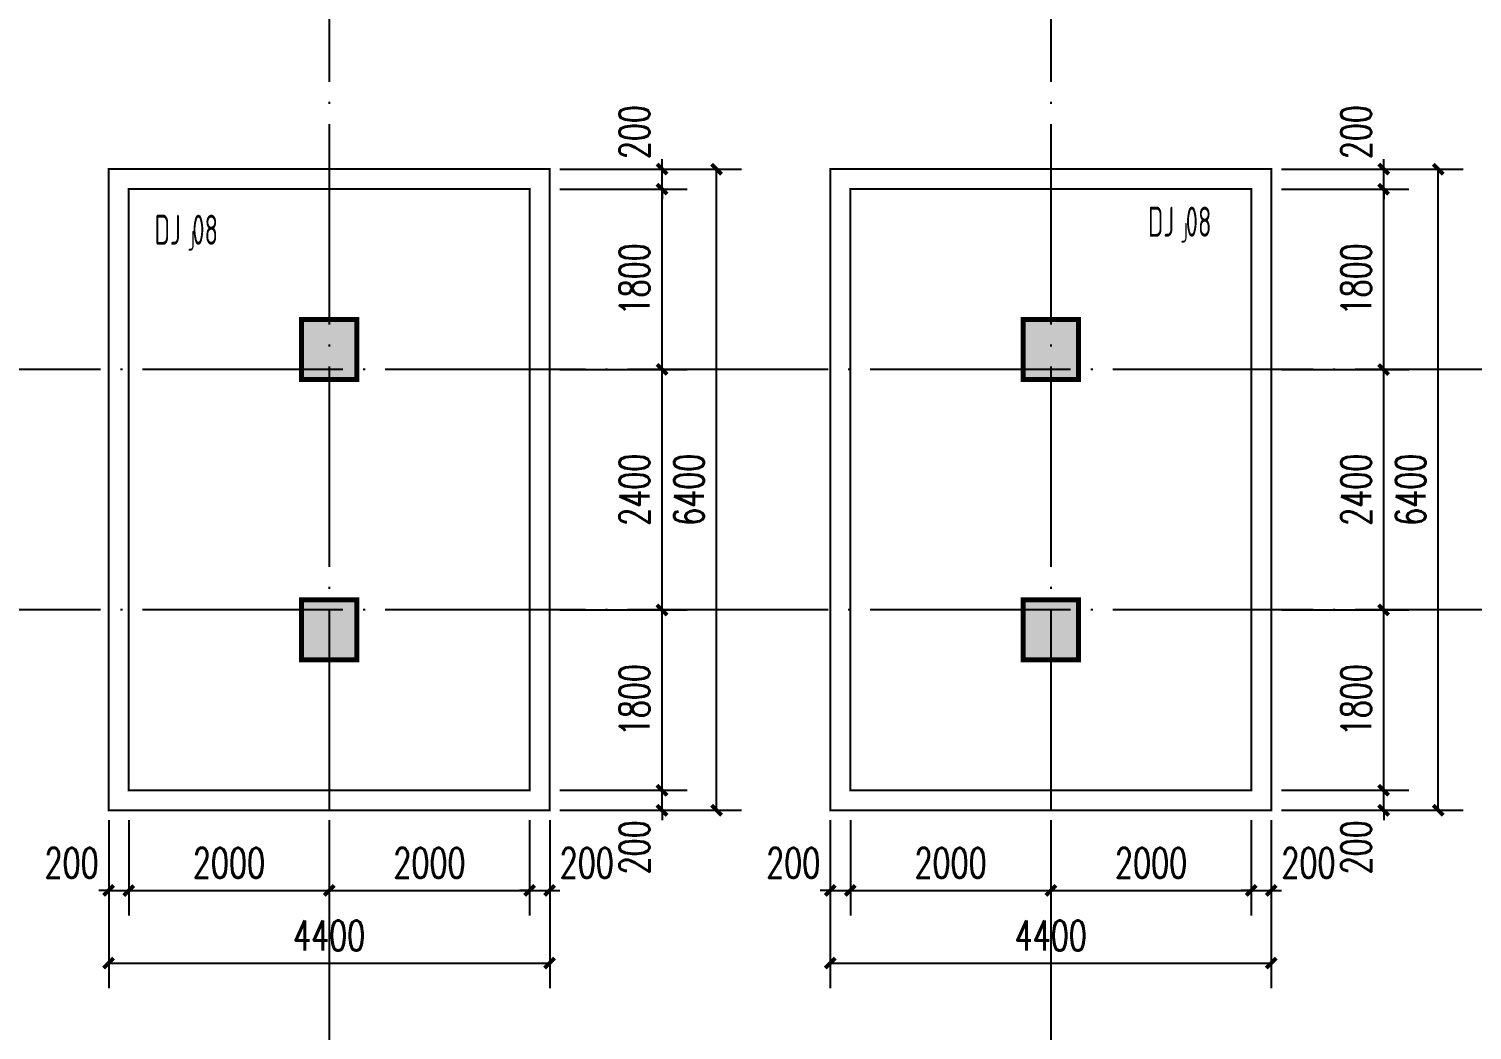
# Model space of a CAD drawing. Extents: x 127019 to 780419, y 327305 to 369305.
# Drawn here: x 211355 to 225755, y 344966 to 354962 of the extents above; entities that cross this region are included whole.
import ezdxf

# ---------------------------------------------------------------- set-up
doc = ezdxf.new("R2010")
doc.units = 0
doc.header["$LTSCALE"] = 1000
doc.header["$MEASUREMENT"] = 0
doc.linetypes.add('CONTINOUS', pattern=[0])
doc.linetypes.add('DOTE', pattern=[2.42, 2, -0.2, 0.02, -0.2])
doc.layers.get('0').update_dxf_attribs({"linetype": 'CONTINUOUS'})
doc.layers.get('Defpoints').update_dxf_attribs({"linetype": 'CONTINUOUS'})
for name, color, linetype in [('1503', 7, 'CONTINUOUS'), ('2106', 2, 'CONTINUOUS'), ('COLU', 7, 'CONTINUOUS'), ('COLUMN', 7, 'CONTINUOUS'), ('DIM', 3, 'CONTINUOUS'), ('DOTE', 8, 'DOTE'), ('柱涂实', 54, 'CONTINUOUS')]:
    doc.layers.add(name, color=color, linetype=linetype)
doc.styles.add('_TCH_DIM_T3', font='SIMPLEX', dxfattribs={"width": 0.705882, "bigfont": 'GBCBIG'})
doc.styles.get("Standard").update_dxf_attribs({"font": 'gbxwxt.shx', "bigfont": 'gbhzfs.shx'})
doc.dimstyles.new('_TCH_ARCH&&100', dxfattribs={"dimtxt": 297.5, "dimasz": 100, "dimexe": 250, "dimexo": 300, "dimgap": 126.25, "dimtad": 1, "dimdec": 0, "dimzin": 0, "dimdsep": 46, "dimtxsty": '_TCH_DIM_T3', "dimblk": 'ARCHTICK', "dimcen": 0.09, "dimclrt": 7, "dimazin": 2, "dimtfac": 1, "dimtdec": 0, "dimtix": 1, "dimtmove": 2, "dimatfit": 3, "dimfxl": 0, "dimtolj": 1, "dimtzin": 0, "dimarcsym": 0})

# ---------------------------------------------------------------- blocks, each defined once
blk = doc.blocks.new('A$C5E704440')
at = {"layer": '2106', "color": 8}
for points in [[(21875, -6700), (21325, -6700), (21875, -7300), (21325, -7300)], [(29075, -6700), (28525, -6700), (29075, -7300), (28525, -7300)], [(21875, -9500), (21325, -9500), (21875, -10100), (21325, -10100)], [(29075, -9500), (28525, -9500), (29075, -10100), (28525, -10100)]]:
    blk.add_solid(points, dxfattribs=at)
at = {"layer": 'COLUMN'}
for points in [[(21325, -7300), (21875, -7300), (21875, -6700), (21325, -6700)], [(28525, -7300), (29075, -7300), (29075, -6700), (28525, -6700)], [(21325, -10100), (21875, -10100), (21875, -9500), (21325, -9500)], [(28525, -10100), (29075, -10100), (29075, -9500), (28525, -9500)]]:
    blk.add_lwpolyline(points, close=True, dxfattribs=at)
blk = doc.blocks.new('_ArchTick')
at = {"color": 0, "linetype": 'ByBlock', "const_width": 0.4}
blk.add_lwpolyline([(-0.5, -0.5), (0.5, 0.5)], dxfattribs=at)
blk = doc.blocks.new('*D536')
at = {"layer": 'Defpoints', "color": 0, "transparency": 16777216}
for p in [(223551, 353561), (224872, 353561), (223551, 353361)]:
    blk.add_point(p, dxfattribs=at)
at = {"layer": 'DIM', "color": 0, "lineweight": -2, "transparency": 16777216}
for p, q in [((223851, 353561), (225122, 353561)), ((224872, 353561), (224872, 353661)), ((224872, 353361), (224872, 353561)), ((223851, 353361), (225122, 353361)), ((224872, 353361), (224872, 353261))]:
    blk.add_line(p, q, dxfattribs=at)
at = {"layer": 'DIM', "color": 0, "lineweight": -2, "transparency": 16777216, "xscale": 100, "yscale": 100, "zscale": 100}
for p, rotation in [((224872, 353561), 270), ((224872, 353361), 90)]:
    blk.add_blockref('_ArchTick', p, dxfattribs=dict(at, rotation=rotation))
at = {"layer": 'DIM', "color": 7, "transparency": 16777216, "insert": (224597, 353931), "char_height": 297.5, "attachment_point": 5, "rotation": 90, "style": '_TCH_DIM_T3'}
blk.add_mtext('\\A1;200', dxfattribs=at)
blk = doc.blocks.new('*D537')
at = {"layer": 'Defpoints', "color": 0, "transparency": 16777216}
for p in [(223551, 353361), (224872, 353361), (223551, 351561)]:
    blk.add_point(p, dxfattribs=at)
at = {"layer": 'DIM', "color": 0, "lineweight": -2, "transparency": 16777216}
for p, q in [((223851, 353361), (225122, 353361)), ((224872, 351561), (224872, 353361)), ((223851, 351561), (225122, 351561))]:
    blk.add_line(p, q, dxfattribs=at)
at = {"layer": 'DIM', "color": 0, "lineweight": -2, "transparency": 16777216, "xscale": 100, "yscale": 100, "zscale": 100}
for p, rotation in [((224872, 353361), 90), ((224872, 351561), 270)]:
    blk.add_blockref('_ArchTick', p, dxfattribs=dict(at, rotation=rotation))
at = {"layer": 'DIM', "color": 7, "transparency": 16777216, "insert": (224597, 352461), "char_height": 297.5, "attachment_point": 5, "rotation": 90, "style": '_TCH_DIM_T3'}
blk.add_mtext('\\A1;1800', dxfattribs=at)
blk = doc.blocks.new('*D538')
at = {"layer": 'Defpoints', "color": 0, "transparency": 16777216}
for p in [(223551, 351561), (224872, 351561), (223551, 349161)]:
    blk.add_point(p, dxfattribs=at)
at = {"layer": 'DIM', "color": 0, "lineweight": -2, "transparency": 16777216}
for p, q in [((223851, 351561), (225122, 351561)), ((224872, 349161), (224872, 351561)), ((223851, 349161), (225122, 349161))]:
    blk.add_line(p, q, dxfattribs=at)
at = {"layer": 'DIM', "color": 0, "lineweight": -2, "transparency": 16777216, "xscale": 100, "yscale": 100, "zscale": 100}
for p, rotation in [((224872, 351561), 90), ((224872, 349161), 270)]:
    blk.add_blockref('_ArchTick', p, dxfattribs=dict(at, rotation=rotation))
at = {"layer": 'DIM', "color": 7, "transparency": 16777216, "insert": (224597, 350361), "char_height": 297.5, "attachment_point": 5, "rotation": 90, "style": '_TCH_DIM_T3'}
blk.add_mtext('\\A1;2400', dxfattribs=at)
blk = doc.blocks.new('*D539')
at = {"layer": 'Defpoints', "color": 0, "transparency": 16777216}
for p in [(223551, 349161), (224872, 349161), (223551, 347361)]:
    blk.add_point(p, dxfattribs=at)
at = {"layer": 'DIM', "color": 0, "lineweight": -2, "transparency": 16777216}
for p, q in [((223851, 349161), (225122, 349161)), ((224872, 347361), (224872, 349161)), ((223851, 347361), (225122, 347361))]:
    blk.add_line(p, q, dxfattribs=at)
at = {"layer": 'DIM', "color": 0, "lineweight": -2, "transparency": 16777216, "xscale": 100, "yscale": 100, "zscale": 100}
for p, rotation in [((224872, 349161), 90), ((224872, 347361), 270)]:
    blk.add_blockref('_ArchTick', p, dxfattribs=dict(at, rotation=rotation))
at = {"layer": 'DIM', "color": 7, "transparency": 16777216, "insert": (224597, 348261), "char_height": 297.5, "attachment_point": 5, "rotation": 90, "style": '_TCH_DIM_T3'}
blk.add_mtext('\\A1;1800', dxfattribs=at)
blk = doc.blocks.new('*D540')
at = {"layer": 'Defpoints', "color": 0, "transparency": 16777216}
for p in [(223551, 347361), (224872, 347361), (223551, 347161)]:
    blk.add_point(p, dxfattribs=at)
at = {"layer": 'DIM', "color": 0, "lineweight": -2, "transparency": 16777216}
for p, q in [((223851, 347361), (225122, 347361)), ((224872, 347361), (224872, 347461)), ((224872, 347161), (224872, 347361)), ((223851, 347161), (225122, 347161)), ((224872, 347161), (224872, 347061))]:
    blk.add_line(p, q, dxfattribs=at)
at = {"layer": 'DIM', "color": 0, "lineweight": -2, "transparency": 16777216, "xscale": 100, "yscale": 100, "zscale": 100}
for p, rotation in [((224872, 347361), 270), ((224872, 347161), 90)]:
    blk.add_blockref('_ArchTick', p, dxfattribs=dict(at, rotation=rotation))
at = {"layer": 'DIM', "color": 7, "transparency": 16777216, "insert": (224597, 346791), "char_height": 297.5, "attachment_point": 5, "rotation": 90, "style": '_TCH_DIM_T3'}
blk.add_mtext('\\A1;200', dxfattribs=at)
blk = doc.blocks.new('*D541')
at = {"layer": 'Defpoints', "color": 0, "transparency": 16777216}
for p in [(223751, 353561), (225416, 353561), (223751, 347161)]:
    blk.add_point(p, dxfattribs=at)
at = {"layer": 'DIM', "color": 0, "lineweight": -2, "transparency": 16777216}
for p, q in [((224051, 353561), (225666, 353561)), ((225416, 347161), (225416, 353561)), ((224051, 347161), (225666, 347161))]:
    blk.add_line(p, q, dxfattribs=at)
at = {"layer": 'DIM', "color": 0, "lineweight": -2, "transparency": 16777216, "xscale": 100, "yscale": 100, "zscale": 100}
for p, rotation in [((225416, 353561), 90), ((225416, 347161), 270)]:
    blk.add_blockref('_ArchTick', p, dxfattribs=dict(at, rotation=rotation))
at = {"layer": 'DIM', "color": 7, "transparency": 16777216, "insert": (225141, 350361), "char_height": 297.5, "attachment_point": 5, "rotation": 90, "style": '_TCH_DIM_T3'}
blk.add_mtext('\\A1;6400', dxfattribs=at)
blk = doc.blocks.new('*D542')
at = {"layer": 'Defpoints', "color": 0, "transparency": 16777216}
for p in [(219351, 347361), (219551, 347361), (219551, 346361)]:
    blk.add_point(p, dxfattribs=at)
at = {"layer": 'DIM', "color": 0, "lineweight": -2, "transparency": 16777216}
for p, q in [((219351, 347061), (219351, 346111)), ((219551, 347061), (219551, 346111)), ((219351, 346361), (219251, 346361)), ((219351, 346361), (219551, 346361)), ((219551, 346361), (219651, 346361))]:
    blk.add_line(p, q, dxfattribs=at)
at = {"layer": 'DIM', "color": 0, "lineweight": -2, "transparency": 16777216, "xscale": 100, "yscale": 100, "zscale": 100}
blk.add_blockref('_ArchTick', (219351, 346361), dxfattribs=at)
at = {"layer": 'DIM', "color": 0, "lineweight": -2, "transparency": 16777216, "xscale": 100, "yscale": 100, "zscale": 100, "rotation": 180}
blk.add_blockref('_ArchTick', (219551, 346361), dxfattribs=at)
at = {"layer": 'DIM', "color": 7, "transparency": 16777216, "insert": (218981, 346636), "char_height": 297.5, "attachment_point": 5, "style": '_TCH_DIM_T3'}
blk.add_mtext('\\A1;200', dxfattribs=at)
blk = doc.blocks.new('*D543')
at = {"layer": 'Defpoints', "color": 0, "transparency": 16777216}
for p in [(219551, 347361), (221551, 347361), (221551, 346361)]:
    blk.add_point(p, dxfattribs=at)
at = {"layer": 'DIM', "color": 0, "lineweight": -2, "transparency": 16777216}
for p, q in [((219551, 347061), (219551, 346111)), ((221551, 347061), (221551, 346111)), ((219551, 346361), (221551, 346361))]:
    blk.add_line(p, q, dxfattribs=at)
at = {"layer": 'DIM', "color": 0, "lineweight": -2, "transparency": 16777216, "xscale": 100, "yscale": 100, "zscale": 100, "rotation": 180}
blk.add_blockref('_ArchTick', (219551, 346361), dxfattribs=at)
at = {"layer": 'DIM', "color": 0, "lineweight": -2, "transparency": 16777216, "xscale": 100, "yscale": 100, "zscale": 100}
blk.add_blockref('_ArchTick', (221551, 346361), dxfattribs=at)
at = {"layer": 'DIM', "color": 7, "transparency": 16777216, "insert": (220551, 346636), "char_height": 297.5, "attachment_point": 5, "style": '_TCH_DIM_T3'}
blk.add_mtext('\\A1;2000', dxfattribs=at)
blk = doc.blocks.new('*D544')
at = {"layer": 'Defpoints', "color": 0, "transparency": 16777216}
for p in [(221551, 347361), (223551, 347361), (223551, 346361)]:
    blk.add_point(p, dxfattribs=at)
at = {"layer": 'DIM', "color": 0, "lineweight": -2, "transparency": 16777216}
for p, q in [((221551, 347061), (221551, 346111)), ((223551, 347061), (223551, 346111)), ((221551, 346361), (223551, 346361))]:
    blk.add_line(p, q, dxfattribs=at)
at = {"layer": 'DIM', "color": 0, "lineweight": -2, "transparency": 16777216, "xscale": 100, "yscale": 100, "zscale": 100, "rotation": 180}
blk.add_blockref('_ArchTick', (221551, 346361), dxfattribs=at)
at = {"layer": 'DIM', "color": 0, "lineweight": -2, "transparency": 16777216, "xscale": 100, "yscale": 100, "zscale": 100}
blk.add_blockref('_ArchTick', (223551, 346361), dxfattribs=at)
at = {"layer": 'DIM', "color": 7, "transparency": 16777216, "insert": (222551, 346636), "char_height": 297.5, "attachment_point": 5, "style": '_TCH_DIM_T3'}
blk.add_mtext('\\A1;2000', dxfattribs=at)
blk = doc.blocks.new('*D545')
at = {"layer": 'Defpoints', "color": 0, "transparency": 16777216}
for p in [(223551, 347361), (223751, 347361), (223751, 346361)]:
    blk.add_point(p, dxfattribs=at)
at = {"layer": 'DIM', "color": 0, "lineweight": -2, "transparency": 16777216}
for p, q in [((223551, 347061), (223551, 346111)), ((223751, 347061), (223751, 346111)), ((223551, 346361), (223451, 346361)), ((223551, 346361), (223751, 346361)), ((223751, 346361), (223851, 346361))]:
    blk.add_line(p, q, dxfattribs=at)
at = {"layer": 'DIM', "color": 0, "lineweight": -2, "transparency": 16777216, "xscale": 100, "yscale": 100, "zscale": 100}
blk.add_blockref('_ArchTick', (223551, 346361), dxfattribs=at)
at = {"layer": 'DIM', "color": 0, "lineweight": -2, "transparency": 16777216, "xscale": 100, "yscale": 100, "zscale": 100, "rotation": 180}
blk.add_blockref('_ArchTick', (223751, 346361), dxfattribs=at)
at = {"layer": 'DIM', "color": 7, "transparency": 16777216, "insert": (224121, 346636), "char_height": 297.5, "attachment_point": 5, "style": '_TCH_DIM_T3'}
blk.add_mtext('\\A1;200', dxfattribs=at)
blk = doc.blocks.new('*D546')
at = {"layer": 'Defpoints', "color": 0, "transparency": 16777216}
for p in [(219351, 347161), (223751, 347161), (223751, 345636)]:
    blk.add_point(p, dxfattribs=at)
at = {"layer": 'DIM', "color": 0, "lineweight": -2, "transparency": 16777216}
for p, q in [((219351, 346861), (219351, 345386)), ((223751, 346861), (223751, 345386)), ((219351, 345636), (223751, 345636))]:
    blk.add_line(p, q, dxfattribs=at)
at = {"layer": 'DIM', "color": 0, "lineweight": -2, "transparency": 16777216, "xscale": 100, "yscale": 100, "zscale": 100, "rotation": 180}
blk.add_blockref('_ArchTick', (219351, 345636), dxfattribs=at)
at = {"layer": 'DIM', "color": 0, "lineweight": -2, "transparency": 16777216, "xscale": 100, "yscale": 100, "zscale": 100}
blk.add_blockref('_ArchTick', (223751, 345636), dxfattribs=at)
at = {"layer": 'DIM', "color": 7, "transparency": 16777216, "insert": (221551, 345911), "char_height": 297.5, "attachment_point": 5, "style": '_TCH_DIM_T3'}
blk.add_mtext('\\A1;4400', dxfattribs=at)
blk = doc.blocks.new('*D547')
at = {"layer": 'Defpoints', "color": 0, "transparency": 16777216}
for p in [(216351, 353561), (217672, 353561), (216351, 353361)]:
    blk.add_point(p, dxfattribs=at)
at = {"layer": 'DIM', "color": 0, "lineweight": -2, "transparency": 16777216}
for p, q in [((216651, 353561), (217922, 353561)), ((217672, 353561), (217672, 353661)), ((217672, 353361), (217672, 353561)), ((216651, 353361), (217922, 353361)), ((217672, 353361), (217672, 353261))]:
    blk.add_line(p, q, dxfattribs=at)
at = {"layer": 'DIM', "color": 0, "lineweight": -2, "transparency": 16777216, "xscale": 100, "yscale": 100, "zscale": 100}
for p, rotation in [((217672, 353561), 270), ((217672, 353361), 90)]:
    blk.add_blockref('_ArchTick', p, dxfattribs=dict(at, rotation=rotation))
at = {"layer": 'DIM', "color": 7, "transparency": 16777216, "insert": (217397, 353931), "char_height": 297.5, "attachment_point": 5, "rotation": 90, "style": '_TCH_DIM_T3'}
blk.add_mtext('\\A1;200', dxfattribs=at)
blk = doc.blocks.new('*D548')
at = {"layer": 'Defpoints', "color": 0, "transparency": 16777216}
for p in [(216351, 353361), (217672, 353361), (216351, 351561)]:
    blk.add_point(p, dxfattribs=at)
at = {"layer": 'DIM', "color": 0, "lineweight": -2, "transparency": 16777216}
for p, q in [((216651, 353361), (217922, 353361)), ((217672, 351561), (217672, 353361)), ((216651, 351561), (217922, 351561))]:
    blk.add_line(p, q, dxfattribs=at)
at = {"layer": 'DIM', "color": 0, "lineweight": -2, "transparency": 16777216, "xscale": 100, "yscale": 100, "zscale": 100}
for p, rotation in [((217672, 353361), 90), ((217672, 351561), 270)]:
    blk.add_blockref('_ArchTick', p, dxfattribs=dict(at, rotation=rotation))
at = {"layer": 'DIM', "color": 7, "transparency": 16777216, "insert": (217397, 352461), "char_height": 297.5, "attachment_point": 5, "rotation": 90, "style": '_TCH_DIM_T3'}
blk.add_mtext('\\A1;1800', dxfattribs=at)
blk = doc.blocks.new('*D549')
at = {"layer": 'Defpoints', "color": 0, "transparency": 16777216}
for p in [(216351, 351561), (217672, 351561), (216351, 349161)]:
    blk.add_point(p, dxfattribs=at)
at = {"layer": 'DIM', "color": 0, "lineweight": -2, "transparency": 16777216}
for p, q in [((216651, 351561), (217922, 351561)), ((217672, 349161), (217672, 351561)), ((216651, 349161), (217922, 349161))]:
    blk.add_line(p, q, dxfattribs=at)
at = {"layer": 'DIM', "color": 0, "lineweight": -2, "transparency": 16777216, "xscale": 100, "yscale": 100, "zscale": 100}
for p, rotation in [((217672, 351561), 90), ((217672, 349161), 270)]:
    blk.add_blockref('_ArchTick', p, dxfattribs=dict(at, rotation=rotation))
at = {"layer": 'DIM', "color": 7, "transparency": 16777216, "insert": (217397, 350361), "char_height": 297.5, "attachment_point": 5, "rotation": 90, "style": '_TCH_DIM_T3'}
blk.add_mtext('\\A1;2400', dxfattribs=at)
blk = doc.blocks.new('*D550')
at = {"layer": 'Defpoints', "color": 0, "transparency": 16777216}
for p in [(216351, 349161), (217672, 349161), (216351, 347361)]:
    blk.add_point(p, dxfattribs=at)
at = {"layer": 'DIM', "color": 0, "lineweight": -2, "transparency": 16777216}
for p, q in [((216651, 349161), (217922, 349161)), ((217672, 347361), (217672, 349161)), ((216651, 347361), (217922, 347361))]:
    blk.add_line(p, q, dxfattribs=at)
at = {"layer": 'DIM', "color": 0, "lineweight": -2, "transparency": 16777216, "xscale": 100, "yscale": 100, "zscale": 100}
for p, rotation in [((217672, 349161), 90), ((217672, 347361), 270)]:
    blk.add_blockref('_ArchTick', p, dxfattribs=dict(at, rotation=rotation))
at = {"layer": 'DIM', "color": 7, "transparency": 16777216, "insert": (217397, 348261), "char_height": 297.5, "attachment_point": 5, "rotation": 90, "style": '_TCH_DIM_T3'}
blk.add_mtext('\\A1;1800', dxfattribs=at)
blk = doc.blocks.new('*D551')
at = {"layer": 'Defpoints', "color": 0, "transparency": 16777216}
for p in [(216351, 347361), (217672, 347361), (216351, 347161)]:
    blk.add_point(p, dxfattribs=at)
at = {"layer": 'DIM', "color": 0, "lineweight": -2, "transparency": 16777216}
for p, q in [((216651, 347361), (217922, 347361)), ((217672, 347361), (217672, 347461)), ((217672, 347161), (217672, 347361)), ((216651, 347161), (217922, 347161)), ((217672, 347161), (217672, 347061))]:
    blk.add_line(p, q, dxfattribs=at)
at = {"layer": 'DIM', "color": 0, "lineweight": -2, "transparency": 16777216, "xscale": 100, "yscale": 100, "zscale": 100}
for p, rotation in [((217672, 347361), 270), ((217672, 347161), 90)]:
    blk.add_blockref('_ArchTick', p, dxfattribs=dict(at, rotation=rotation))
at = {"layer": 'DIM', "color": 7, "transparency": 16777216, "insert": (217397, 346791), "char_height": 297.5, "attachment_point": 5, "rotation": 90, "style": '_TCH_DIM_T3'}
blk.add_mtext('\\A1;200', dxfattribs=at)
blk = doc.blocks.new('*D552')
at = {"layer": 'Defpoints', "color": 0, "transparency": 16777216}
for p in [(216551, 353561), (218216, 353561), (216551, 347161)]:
    blk.add_point(p, dxfattribs=at)
at = {"layer": 'DIM', "color": 0, "lineweight": -2, "transparency": 16777216}
for p, q in [((216851, 353561), (218466, 353561)), ((218216, 347161), (218216, 353561)), ((216851, 347161), (218466, 347161))]:
    blk.add_line(p, q, dxfattribs=at)
at = {"layer": 'DIM', "color": 0, "lineweight": -2, "transparency": 16777216, "xscale": 100, "yscale": 100, "zscale": 100}
for p, rotation in [((218216, 353561), 90), ((218216, 347161), 270)]:
    blk.add_blockref('_ArchTick', p, dxfattribs=dict(at, rotation=rotation))
at = {"layer": 'DIM', "color": 7, "transparency": 16777216, "insert": (217941, 350361), "char_height": 297.5, "attachment_point": 5, "rotation": 90, "style": '_TCH_DIM_T3'}
blk.add_mtext('\\A1;6400', dxfattribs=at)
blk = doc.blocks.new('*D553')
at = {"layer": 'Defpoints', "color": 0, "transparency": 16777216}
for p in [(212151, 347361), (212351, 347361), (212351, 346361)]:
    blk.add_point(p, dxfattribs=at)
at = {"layer": 'DIM', "color": 0, "lineweight": -2, "transparency": 16777216}
for p, q in [((212151, 347061), (212151, 346111)), ((212351, 347061), (212351, 346111)), ((212151, 346361), (212051, 346361)), ((212151, 346361), (212351, 346361)), ((212351, 346361), (212451, 346361))]:
    blk.add_line(p, q, dxfattribs=at)
at = {"layer": 'DIM', "color": 0, "lineweight": -2, "transparency": 16777216, "xscale": 100, "yscale": 100, "zscale": 100}
blk.add_blockref('_ArchTick', (212151, 346361), dxfattribs=at)
at = {"layer": 'DIM', "color": 0, "lineweight": -2, "transparency": 16777216, "xscale": 100, "yscale": 100, "zscale": 100, "rotation": 180}
blk.add_blockref('_ArchTick', (212351, 346361), dxfattribs=at)
at = {"layer": 'DIM', "color": 7, "transparency": 16777216, "insert": (211781, 346636), "char_height": 297.5, "attachment_point": 5, "style": '_TCH_DIM_T3'}
blk.add_mtext('\\A1;200', dxfattribs=at)
blk = doc.blocks.new('*D554')
at = {"layer": 'Defpoints', "color": 0, "transparency": 16777216}
for p in [(212351, 347361), (214351, 347361), (214351, 346361)]:
    blk.add_point(p, dxfattribs=at)
at = {"layer": 'DIM', "color": 0, "lineweight": -2, "transparency": 16777216}
for p, q in [((212351, 347061), (212351, 346111)), ((214351, 347061), (214351, 346111)), ((212351, 346361), (214351, 346361))]:
    blk.add_line(p, q, dxfattribs=at)
at = {"layer": 'DIM', "color": 0, "lineweight": -2, "transparency": 16777216, "xscale": 100, "yscale": 100, "zscale": 100, "rotation": 180}
blk.add_blockref('_ArchTick', (212351, 346361), dxfattribs=at)
at = {"layer": 'DIM', "color": 0, "lineweight": -2, "transparency": 16777216, "xscale": 100, "yscale": 100, "zscale": 100}
blk.add_blockref('_ArchTick', (214351, 346361), dxfattribs=at)
at = {"layer": 'DIM', "color": 7, "transparency": 16777216, "insert": (213351, 346636), "char_height": 297.5, "attachment_point": 5, "style": '_TCH_DIM_T3'}
blk.add_mtext('\\A1;2000', dxfattribs=at)
blk = doc.blocks.new('*D555')
at = {"layer": 'Defpoints', "color": 0, "transparency": 16777216}
for p in [(214351, 347361), (216351, 347361), (216351, 346361)]:
    blk.add_point(p, dxfattribs=at)
at = {"layer": 'DIM', "color": 0, "lineweight": -2, "transparency": 16777216}
for p, q in [((214351, 347061), (214351, 346111)), ((216351, 347061), (216351, 346111)), ((214351, 346361), (216351, 346361))]:
    blk.add_line(p, q, dxfattribs=at)
at = {"layer": 'DIM', "color": 0, "lineweight": -2, "transparency": 16777216, "xscale": 100, "yscale": 100, "zscale": 100, "rotation": 180}
blk.add_blockref('_ArchTick', (214351, 346361), dxfattribs=at)
at = {"layer": 'DIM', "color": 0, "lineweight": -2, "transparency": 16777216, "xscale": 100, "yscale": 100, "zscale": 100}
blk.add_blockref('_ArchTick', (216351, 346361), dxfattribs=at)
at = {"layer": 'DIM', "color": 7, "transparency": 16777216, "insert": (215351, 346636), "char_height": 297.5, "attachment_point": 5, "style": '_TCH_DIM_T3'}
blk.add_mtext('\\A1;2000', dxfattribs=at)
blk = doc.blocks.new('*D556')
at = {"layer": 'Defpoints', "color": 0, "transparency": 16777216}
for p in [(216351, 347361), (216551, 347361), (216551, 346361)]:
    blk.add_point(p, dxfattribs=at)
at = {"layer": 'DIM', "color": 0, "lineweight": -2, "transparency": 16777216}
for p, q in [((216351, 347061), (216351, 346111)), ((216551, 347061), (216551, 346111)), ((216351, 346361), (216251, 346361)), ((216351, 346361), (216551, 346361)), ((216551, 346361), (216651, 346361))]:
    blk.add_line(p, q, dxfattribs=at)
at = {"layer": 'DIM', "color": 0, "lineweight": -2, "transparency": 16777216, "xscale": 100, "yscale": 100, "zscale": 100}
blk.add_blockref('_ArchTick', (216351, 346361), dxfattribs=at)
at = {"layer": 'DIM', "color": 0, "lineweight": -2, "transparency": 16777216, "xscale": 100, "yscale": 100, "zscale": 100, "rotation": 180}
blk.add_blockref('_ArchTick', (216551, 346361), dxfattribs=at)
at = {"layer": 'DIM', "color": 7, "transparency": 16777216, "insert": (216921, 346636), "char_height": 297.5, "attachment_point": 5, "style": '_TCH_DIM_T3'}
blk.add_mtext('\\A1;200', dxfattribs=at)
blk = doc.blocks.new('*D557')
at = {"layer": 'Defpoints', "color": 0, "transparency": 16777216}
for p in [(212151, 347161), (216551, 347161), (216551, 345636)]:
    blk.add_point(p, dxfattribs=at)
at = {"layer": 'DIM', "color": 0, "lineweight": -2, "transparency": 16777216}
for p, q in [((212151, 346861), (212151, 345386)), ((216551, 346861), (216551, 345386)), ((212151, 345636), (216551, 345636))]:
    blk.add_line(p, q, dxfattribs=at)
at = {"layer": 'DIM', "color": 0, "lineweight": -2, "transparency": 16777216, "xscale": 100, "yscale": 100, "zscale": 100, "rotation": 180}
blk.add_blockref('_ArchTick', (212151, 345636), dxfattribs=at)
at = {"layer": 'DIM', "color": 0, "lineweight": -2, "transparency": 16777216, "xscale": 100, "yscale": 100, "zscale": 100}
blk.add_blockref('_ArchTick', (216551, 345636), dxfattribs=at)
at = {"layer": 'DIM', "color": 7, "transparency": 16777216, "insert": (214351, 345911), "char_height": 297.5, "attachment_point": 5, "style": '_TCH_DIM_T3'}
blk.add_mtext('\\A1;4400', dxfattribs=at)

msp = doc.modelspace()

# ---------------------------------------------------------------- linework, layer by layer
at = {"layer": 'COLU'}
for points, const_width in [([(216551.2, 347161.5), (216551.2, 353561.5), (212151.2, 353561.5), (212151.2, 347161.5)], 20), ([(223751.2, 347161.5), (223751.2, 353561.5), (219351.2, 353561.5), (219351.2, 347161.5)], 20), ([(216351.2, 347361.5), (216351.2, 353361.5), (212351.2, 353361.5), (212351.2, 347361.5)], 20), ([(223551.2, 347361.5), (223551.2, 353361.5), (219551.2, 353361.5), (219551.2, 347361.5)], 20), ([(214076.2, 352061.5), (214626.2, 352061.5), (214626.2, 351461.5), (214076.2, 351461.5)], 50), ([(221276.2, 352061.5), (221826.2, 352061.5), (221826.2, 351461.5), (221276.2, 351461.5)], 50), ([(214076.2, 349261.5), (214626.2, 349261.5), (214626.2, 348661.5), (214076.2, 348661.5)], 50), ([(221276.2, 349261.5), (221826.2, 349261.5), (221826.2, 348661.5), (221276.2, 348661.5)], 50)]:
    msp.add_lwpolyline(points, close=True, dxfattribs=dict(at, const_width=const_width))
at = {"layer": 'DOTE'}
for p, q in [((214351.2, 361271.7), (214351.2, 339451.3)), ((221551.2, 361271.7), (221551.2, 339451.3)), ((241108.5, 351561.5), (191504.9, 351561.5)), ((241108.5, 349161.5), (191504.9, 349161.5))]:
    msp.add_line(p, q, dxfattribs=at)

# ---------------------------------------------------------------- block references
at = {"layer": '柱涂实', "color": 7, "linetype": 'CONTINOUS'}
msp.add_blockref('A$C5E704440', (192751.2, 358761.5), dxfattribs=at)

# ---------------------------------------------------------------- texts
at = {"layer": '1503', "width": 0.7}
for s, height, p in [('DJ 08', 300, (212608.2, 352806.4)), ('DJ 08', 300, (222519.9, 352886.8)), ('J', 200, (212939.1, 352746.3)), ('J', 200, (222845.5, 352826.7))]:
    msp.add_text(s, height=height, dxfattribs=at).set_placement(p)

# ---------------------------------------------------------------- dimensions: what is measured, and where the dimension line sits
at = {"layer": 'DIM'}
for base, p1, p2, angle, picture, middle in [((217671.5, 353561.5), (216351.2, 353361.5), (216351.2, 353561.5), 90, '*D547', (217396.5, 353931.5)), ((224871.5, 353561.5), (223551.2, 353361.5), (223551.2, 353561.5), 90, '*D536', (224596.5, 353931.5)), ((212351.2, 346361.5), (212151.2, 347361.5), (212351.2, 347361.5), 0, '*D553', (211781.2, 346636.5)), ((216551.2, 346361.5), (216351.2, 347361.5), (216551.2, 347361.5), 0, '*D556', (216921.2, 346636.5)), ((217671.5, 347361.5), (216351.2, 347161.5), (216351.2, 347361.5), 90, '*D551', (217396.5, 346791.5)), ((219551.2, 346361.5), (219351.2, 347361.5), (219551.2, 347361.5), 0, '*D542', (218981.2, 346636.5)), ((223751.2, 346361.5), (223551.2, 347361.5), (223751.2, 347361.5), 0, '*D545', (224121.2, 346636.5)), ((224871.5, 347361.5), (223551.2, 347161.5), (223551.2, 347361.5), 90, '*D540', (224596.5, 346791.5))]:
    dim = msp.add_linear_dim(base=base, p1=p1, p2=p2, angle=angle, dimstyle='_TCH_ARCH&&100', dxfattribs=at)
    dim.commit()
    dim.dimension.update_dxf_attribs({"geometry": picture, "text_midpoint": middle, "dimtype": 129})
for p1, p2, distance, picture, middle in [((216551.2, 347161.5), (216551.2, 353561.5), -1664.5, '*D552', (217940.7, 350361.5)), ((223751.2, 347161.5), (223751.2, 353561.5), -1664.5, '*D541', (225140.7, 350361.5)), ((216351.2, 351561.5), (216351.2, 353361.5), -1320.3, '*D548', (217396.5, 352461.5)), ((223551.2, 351561.5), (223551.2, 353361.5), -1320.3, '*D537', (224596.5, 352461.5)), ((216351.2, 349161.5), (216351.2, 351561.5), -1320.3, '*D549', (217396.5, 350361.5)), ((223551.2, 349161.5), (223551.2, 351561.5), -1320.3, '*D538', (224596.5, 350361.5)), ((216351.2, 347361.5), (216351.2, 349161.5), -1320.3, '*D550', (217396.5, 348261.5)), ((223551.2, 347361.5), (223551.2, 349161.5), -1320.3, '*D539', (224596.5, 348261.5)), ((212351.2, 347361.5), (214351.2, 347361.5), -1000, '*D554', (213351.2, 346636.5)), ((214351.2, 347361.5), (216351.2, 347361.5), -1000, '*D555', (215351.2, 346636.5)), ((219551.2, 347361.5), (221551.2, 347361.5), -1000, '*D543', (220551.2, 346636.5)), ((221551.2, 347361.5), (223551.2, 347361.5), -1000, '*D544', (222551.2, 346636.5)), ((212151.2, 347161.5), (216551.2, 347161.5), -1525.1, '*D557', (214351.2, 345911.4)), ((219351.2, 347161.5), (223751.2, 347161.5), -1525.1, '*D546', (221551.2, 345911.4))]:
    dim = msp.add_aligned_dim(p1=p1, p2=p2, distance=distance, dimstyle='_TCH_ARCH&&100', dxfattribs=at)
    dim.commit()
    dim.dimension.update_dxf_attribs({"geometry": picture, "text_midpoint": middle})

doc.saveas('drawing.dxf')
